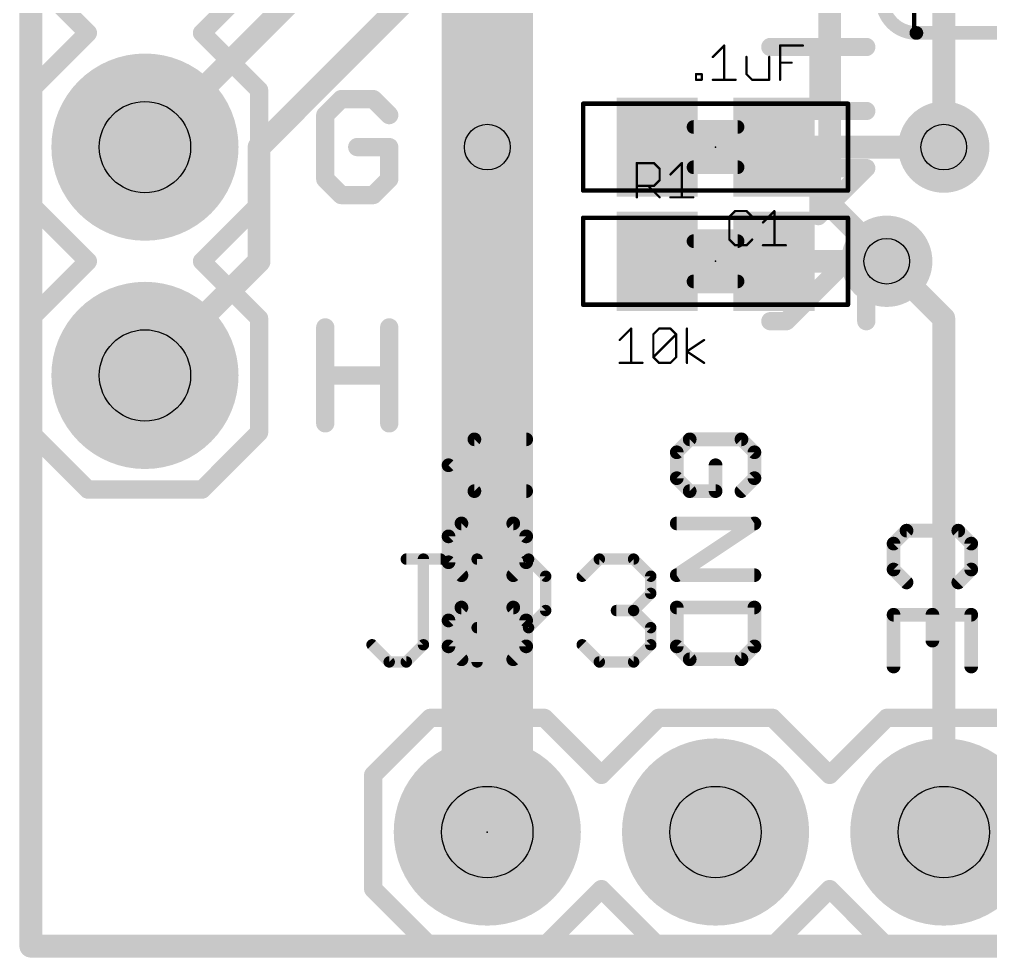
# Model space of a CAD drawing. Extents: x -32 to 75, y -18 to 32.
# Drawn here: x -0.13 to 10.68, y -0.13 to 10.31 of the extents above; entities that cross this region are included whole.
import ezdxf

# ---------------------------------------------------------------- set-up
doc = ezdxf.new("R2010")
doc.units = 0
for name, color, linetype in [('1', 12, 'CONTINUOUS'), ('16', 132, 'CONTINUOUS'), ('17', 110, 'CONTINUOUS'), ('18', 110, 'CONTINUOUS'), ('20', 53, 'CONTINUOUS'), ('21', 53, 'CONTINUOUS'), ('22', 53, 'CONTINUOUS'), ('23', 53, 'CONTINUOUS'), ('25', 253, 'CONTINUOUS'), ('27', 253, 'CONTINUOUS'), ('29', 253, 'CONTINUOUS'), ('30', 253, 'CONTINUOUS'), ('31', 253, 'CONTINUOUS'), ('35', 253, 'CONTINUOUS'), ('39', 12, 'CONTINUOUS'), ('44', 253, 'CONTINUOUS'), ('51', 53, 'CONTINUOUS')]:
    doc.layers.add(name, color=color, linetype=linetype)

# ---------------------------------------------------------------- blocks, each defined once
blk = doc.blocks.new('RECT')
blk.add_solid([(-0.5, -0.5), (0.5, -0.5), (-0.5, 0.5), (0.5, 0.5)])
blk = doc.blocks.new('ROUNDP')
at = {"const_width": 0.5}
blk.add_lwpolyline([(0, -0.25, 1), (0, 0.25, 1), (0, -0.25)], format="xyb", dxfattribs=at)
blk = doc.blocks.new('ROUNDV')
at = {"const_width": 0.5}
blk.add_lwpolyline([(0, -0.25, 1), (0, 0.25, 1), (0, -0.25)], format="xyb", dxfattribs=at)

msp = doc.modelspace()

# ---------------------------------------------------------------- linework, layer by layer
at = {"layer": '1'}
for points, const_width in [([(0, 0), (0, 30.48)], 0.254), ([(6.985, 14.605), (1.27, 8.89)], 0.254), ([(6.985, 13.335), (2.54, 8.89)], 0.254), ([(5.08, 1.27), (5.08, 8.89)], 1.016), ([(2.54, 8.89), (2.54, 7.62)], 0.254), ([(8.27, 8.89), (10.16, 8.89)], 0.254), ([(2.54, 7.62), (1.27, 6.35)], 0.254), ([(9.525, 7.62), (8.27, 7.62)], 0.254), ([(20.32, 0), (0, 0)], 0.254)]:
    msp.add_lwpolyline(points, dxfattribs=dict(at, const_width=const_width))
for points, const_width in [([(5.334, 8.89, 1), (4.826, 8.89)], 0.508), ([(1.2251, 8.9349, 1), (1.3149, 8.8451)], 0.127), ([(2.6035, 8.89, 1), (2.4765, 8.89)], 0.127), ([(2.4951, 8.9349, 1), (2.5849, 8.8451)], 0.127), ([(8.27, 8.9535, 1), (8.27, 8.8265)], 0.127), ([(10.16, 8.8265, 1), (10.16, 8.9535)], 0.127), ([(2.4765, 7.62, 1), (2.6035, 7.62)], 0.127), ([(2.5849, 7.5751, 1), (2.4951, 7.6649)], 0.127), ([(8.27, 7.6835, 1), (8.27, 7.5565)], 0.127), ([(9.525, 7.5565, 1), (9.525, 7.6835)], 0.127), ([(1.2251, 6.3949, 1), (1.3149, 6.3051)], 0.127), ([(4.826, 1.27, 1), (5.334, 1.27)], 0.508), ([(0, 0.0635, 1), (0, -0.0635)], 0.127), ([(-0.0635, 0, 1), (0.0635, 0)], 0.127)]:
    msp.add_lwpolyline(points, format="xyb", dxfattribs=dict(at, const_width=const_width))
at = {"layer": '16'}
for points, const_width in [([(0, 0), (0, 30.48)], 0.254), ([(5.08, 29.21), (5.08, 8.89)], 1.016), ([(8.89, 15.24), (8.89, 8.255)], 0.254), ([(10.16, 15.24), (10.16, 8.89)], 0.254), ([(8.89, 8.255), (9.525, 7.62)], 0.254), ([(10.16, 6.985), (9.525, 7.62)], 0.254), ([(10.16, 1.27), (10.16, 6.985)], 0.254), ([(20.32, 0), (0, 0)], 0.254)]:
    msp.add_lwpolyline(points, dxfattribs=dict(at, const_width=const_width))
for points, const_width in [([(4.826, 8.89, 1), (5.334, 8.89)], 0.508), ([(10.0965, 8.89, 1), (10.2235, 8.89)], 0.127), ([(8.9349, 8.2999, 1), (8.8451, 8.2101)], 0.127), ([(8.8265, 8.255, 1), (8.9535, 8.255)], 0.127), ([(9.5699, 7.6649, 1), (9.4801, 7.5751)], 0.127), ([(9.4801, 7.5751, 1), (9.5699, 7.6649)], 0.127), ([(10.2235, 6.985, 1), (10.0965, 6.985)], 0.127), ([(10.1151, 6.9401, 1), (10.2049, 7.0299)], 0.127), ([(10.0965, 1.27, 1), (10.2235, 1.27)], 0.127), ([(0, 0.0635, 1), (0, -0.0635)], 0.127), ([(-0.0635, 0, 1), (0.0635, 0)], 0.127)]:
    msp.add_lwpolyline(points, format="xyb", dxfattribs=dict(at, const_width=const_width))
at = {"layer": '20', "const_width": 0.254}
for points in [[(0, 30.48), (0, 0)], [(0, 0), (20.32, 0)]]:
    msp.add_lwpolyline(points, dxfattribs=at)
at = {"layer": '20', "const_width": 0.127}
for points in [[(0, 0.0635, 1), (0, -0.0635)], [(-0.0635, 0, 1), (0.0635, 0)]]:
    msp.add_lwpolyline(points, format="xyb", dxfattribs=at)
at = {"layer": '21'}
for points, const_width in [([(9.8298, 20.32), (9.8298, 10.16)], 0.0508), ([(0.635, 10.16), (0, 10.795)], 0.2032), ([(2.54, 10.795), (1.905, 10.16)], 0.2032), ([(0.635, 10.16), (0, 9.525)], 0.2032), ([(2.54, 9.525), (1.905, 10.16)], 0.2032), ([(9.8552, 10.16), (13.0048, 10.16)], 0.1524), ([(0, 8.255), (0, 9.525)], 0.2032), ([(2.54, 9.525), (2.54, 8.255)], 0.2032), ([(3.4546, 9.4243), (3.2766, 9.2464)], 0.2032), ([(3.8105, 9.4243), (3.4546, 9.4243)], 0.2032), ([(3.9884, 9.2464), (3.8105, 9.4243)], 0.2032), ([(3.2766, 9.2464), (3.2766, 8.5346)], 0.2032), ([(7.62, 8.8595), (7.62, 8.9205)], 0.4064), ([(3.9884, 8.8905), (3.6325, 8.8905)], 0.2032), ([(3.9884, 8.5346), (3.9884, 8.8905)], 0.2032), ([(3.2766, 8.5346), (3.4546, 8.3566)], 0.2032), ([(3.8105, 8.3566), (3.9884, 8.5346)], 0.2032), ([(3.4546, 8.3566), (3.8105, 8.3566)], 0.2032), ([(0.635, 7.62), (0, 8.255)], 0.2032), ([(2.54, 8.255), (1.905, 7.62)], 0.2032), ([(0.635, 7.62), (0, 6.985)], 0.2032), ([(2.54, 6.985), (1.905, 7.62)], 0.2032), ([(0, 5.715), (0, 6.985)], 0.2032), ([(2.54, 6.985), (2.54, 5.715)], 0.2032), ([(3.2766, 5.8166), (3.2766, 6.8843)], 0.2032), ([(3.9884, 6.8843), (3.9884, 5.8166)], 0.2032), ([(3.2766, 6.3505), (3.9884, 6.3505)], 0.2032), ([(0.635, 5.08), (0, 5.715)], 0.2032), ([(2.54, 5.715), (1.905, 5.08)], 0.2032), ([(4.9363, 5.6388), (4.6482, 5.3507)], 0.1524), ([(5.5125, 5.6388), (4.9363, 5.6388)], 0.1524), ([(7.3323, 5.6388), (7.1882, 5.4947)], 0.1524), ([(7.9085, 5.6388), (7.3323, 5.6388)], 0.1524), ([(8.0525, 5.4947), (7.9085, 5.6388)], 0.1524), ([(7.1882, 5.4947), (7.1882, 5.2066)], 0.1524), ([(8.0525, 5.2066), (8.0525, 5.4947)], 0.1524), ([(4.6482, 5.3507), (4.9363, 5.0626)], 0.1524), ([(7.6204, 5.0626), (7.6204, 5.3507)], 0.1524), ([(7.1882, 5.2066), (7.3323, 5.0626)], 0.1524), ([(7.9085, 5.0626), (8.0525, 5.2066)], 0.1524), ([(1.905, 5.08), (0.635, 5.08)], 0.2032), ([(4.9363, 5.0626), (5.5125, 5.0626)], 0.1524), ([(7.3323, 5.0626), (7.6204, 5.0626)], 0.1524), ([(4.7923, 4.7033), (4.6482, 4.5592)], 0.1524), ([(5.3685, 4.7033), (4.7923, 4.7033)], 0.1524), ([(5.5125, 4.5592), (5.3685, 4.7033)], 0.1524), ([(7.1882, 4.7033), (8.0525, 4.7033)], 0.1524), ([(8.0525, 4.7033), (7.1882, 4.1271)], 0.1524), ([(9.7453, 4.6228), (9.6012, 4.4787)], 0.1524), ([(10.3215, 4.6228), (9.7453, 4.6228)], 0.1524), ([(10.4655, 4.4787), (10.3215, 4.6228)], 0.1524), ([(4.6482, 4.5592), (4.6482, 4.2711)], 0.1524), ([(5.5125, 4.2711), (5.5125, 4.5592)], 0.1524), ([(9.6012, 4.4787), (9.6012, 4.1906)], 0.1524), ([(10.4655, 4.1906), (10.4655, 4.4787)], 0.1524), ([(4.6482, 4.2711), (4.7923, 4.1271)], 0.1524), ([(5.3685, 4.1271), (5.5125, 4.2711)], 0.1524), ([(9.6012, 4.1906), (9.7453, 4.0466)], 0.1524), ([(10.3215, 4.0466), (10.4655, 4.1906)], 0.1524), ([(7.1882, 4.1271), (8.0525, 4.1271)], 0.1524), ([(4.7923, 3.7678), (4.6482, 3.6237)], 0.1524), ([(5.3685, 3.7678), (4.7923, 3.7678)], 0.1524), ([(5.5125, 3.6237), (5.3685, 3.7678)], 0.1524), ([(8.0525, 3.7678), (7.1882, 3.7678)], 0.1524), ([(7.1882, 3.7678), (7.1882, 3.3356)], 0.1524), ([(8.0525, 3.3356), (8.0525, 3.7678)], 0.1524), ([(4.6482, 3.6237), (4.6482, 3.3356)], 0.1524), ([(5.5125, 3.3356), (5.5125, 3.6237)], 0.1524), ([(10.4655, 3.6873), (9.6012, 3.6873)], 0.1524), ([(9.6012, 3.6873), (9.6012, 3.1111)], 0.1524), ([(10.0334, 3.6873), (10.0334, 3.3992)], 0.1524), ([(10.4655, 3.1111), (10.4655, 3.6873)], 0.1524), ([(4.6482, 3.3356), (4.7923, 3.1915)], 0.1524), ([(5.3685, 3.1915), (5.5125, 3.3356)], 0.1524), ([(7.1882, 3.3356), (7.3323, 3.1915)], 0.1524), ([(7.9085, 3.1915), (8.0525, 3.3356)], 0.1524), ([(7.3323, 3.1915), (7.9085, 3.1915)], 0.1524), ([(4.445, 2.54), (3.81, 1.905)], 0.2032), ([(4.445, 2.54), (5.715, 2.54)], 0.2032), ([(5.715, 2.54), (6.35, 1.905)], 0.2032), ([(6.35, 1.905), (6.985, 2.54)], 0.2032), ([(6.985, 2.54), (8.255, 2.54)], 0.2032), ([(8.255, 2.54), (8.89, 1.905)], 0.2032), ([(8.89, 1.905), (9.525, 2.54)], 0.2032), ([(9.525, 2.54), (10.795, 2.54)], 0.2032), ([(3.81, 1.905), (3.81, 0.635)], 0.2032), ([(3.81, 0.635), (4.445, 0)], 0.2032), ([(6.35, 0.635), (5.715, 0)], 0.2032), ([(6.985, 0), (6.35, 0.635)], 0.2032), ([(8.89, 0.635), (8.255, 0)], 0.2032), ([(9.525, 0), (8.89, 0.635)], 0.2032), ([(5.715, 0), (4.445, 0)], 0.2032), ([(8.255, 0), (6.985, 0)], 0.2032), ([(10.795, 0), (9.525, 0)], 0.2032)]:
    msp.add_lwpolyline(points, dxfattribs=dict(at, const_width=const_width))
for points, const_width in [([(9.4742, 10.541, 0.4142), (9.8552, 10.16)], 0.1524), ([(0.6709, 10.1241, 1), (0.5991, 10.1959)], 0.1016), ([(0.5991, 10.1241, 1), (0.6709, 10.1959)], 0.1016), ([(1.9409, 10.1959, 1), (1.8691, 10.1241)], 0.1016), ([(1.8691, 10.1959, 1), (1.9409, 10.1241)], 0.1016), ([(9.8552, 10.1981, 1), (9.8552, 10.1219)], 0.0762), ([(9.8171, 10.16, 1), (9.8425, 10.16)], 0.0254), ([(9.8552, 10.1219, 1), (9.8552, 10.1981)], 0.0762), ([(0.0508, 9.525, 1), (-0.0508, 9.525)], 0.1016), ([(2.5908, 9.525, 1), (2.4892, 9.525)], 0.1016), ([(-0.0359, 9.5609, 1), (0.0359, 9.4891)], 0.1016), ([(2.5041, 9.4891, 1), (2.5759, 9.5609)], 0.1016), ([(3.4546, 9.4751, 1), (3.4546, 9.3735)], 0.1016), ([(3.4905, 9.3884, 1), (3.4186, 9.4602)], 0.1016), ([(3.8464, 9.4602, 1), (3.7745, 9.3884)], 0.1016), ([(3.8105, 9.3735, 1), (3.8105, 9.4751)], 0.1016), ([(3.3274, 9.2464, 1), (3.2258, 9.2464)], 0.1016), ([(3.2407, 9.2823, 1), (3.3125, 9.2104)], 0.1016), ([(3.9525, 9.2104, 1), (4.0243, 9.2823)], 0.1016), ([(7.7216, 8.9205, 1), (7.5184, 8.9205)], 0.2032), ([(3.6325, 8.9413, 1), (3.6325, 8.8397)], 0.1016), ([(4.0392, 8.8905, 1), (3.9376, 8.8905)], 0.1016), ([(3.9884, 8.8397, 1), (3.9884, 8.9413)], 0.1016), ([(7.5184, 8.8595, 1), (7.7216, 8.8595)], 0.2032), ([(3.3125, 8.5705, 1), (3.2407, 8.4986)], 0.1016), ([(3.2258, 8.5346, 1), (3.3274, 8.5346)], 0.1016), ([(3.9376, 8.5346, 1), (4.0392, 8.5346)], 0.1016), ([(4.0243, 8.4986, 1), (3.9525, 8.5705)], 0.1016), ([(3.4546, 8.4074, 1), (3.4546, 8.3058)], 0.1016), ([(3.4186, 8.3207, 1), (3.4905, 8.3925)], 0.1016), ([(3.7745, 8.3925, 1), (3.8464, 8.3207)], 0.1016), ([(3.8105, 8.3058, 1), (3.8105, 8.4074)], 0.1016), ([(0.0359, 8.2909, 1), (-0.0359, 8.2191)], 0.1016), ([(2.5759, 8.2191, 1), (2.5041, 8.2909)], 0.1016), ([(-0.0508, 8.255, 1), (0.0508, 8.255)], 0.1016), ([(2.4892, 8.255, 1), (2.5908, 8.255)], 0.1016), ([(0.6709, 7.5841, 1), (0.5991, 7.6559)], 0.1016), ([(0.5991, 7.5841, 1), (0.6709, 7.6559)], 0.1016), ([(1.9409, 7.6559, 1), (1.8691, 7.5841)], 0.1016), ([(1.8691, 7.6559, 1), (1.9409, 7.5841)], 0.1016), ([(0.0508, 6.985, 1), (-0.0508, 6.985)], 0.1016), ([(-0.0359, 7.0209, 1), (0.0359, 6.9491)], 0.1016), ([(2.5908, 6.985, 1), (2.4892, 6.985)], 0.1016), ([(2.5041, 6.9491, 1), (2.5759, 7.0209)], 0.1016), ([(3.3274, 6.8843, 1), (3.2258, 6.8843)], 0.1016), ([(4.0392, 6.8843, 1), (3.9376, 6.8843)], 0.1016), ([(3.2766, 6.4013, 1), (3.2766, 6.2997)], 0.1016), ([(3.9884, 6.2997, 1), (3.9884, 6.4013)], 0.1016), ([(3.2258, 5.8166, 1), (3.3274, 5.8166)], 0.1016), ([(3.9376, 5.8166, 1), (4.0392, 5.8166)], 0.1016), ([(0.0359, 5.7509, 1), (-0.0359, 5.6791)], 0.1016), ([(-0.0508, 5.715, 1), (0.0508, 5.715)], 0.1016), ([(2.4892, 5.715, 1), (2.5908, 5.715)], 0.1016), ([(2.5759, 5.6791, 1), (2.5041, 5.7509)], 0.1016), ([(4.9363, 5.6769, 1), (4.9363, 5.6007)], 0.0762), ([(4.9633, 5.6119, 1), (4.9094, 5.6657)], 0.0762), ([(5.5125, 5.6007, 1), (5.5125, 5.6769)], 0.0762), ([(7.3323, 5.6769, 1), (7.3323, 5.6007)], 0.0762), ([(7.3592, 5.6119, 1), (7.3053, 5.6657)], 0.0762), ([(7.9354, 5.6657, 1), (7.8815, 5.6119)], 0.0762), ([(7.9085, 5.6007, 1), (7.9085, 5.6769)], 0.0762), ([(7.2263, 5.4947, 1), (7.1501, 5.4947)], 0.0762), ([(7.1613, 5.5217, 1), (7.2151, 5.4678)], 0.0762), ([(8.0906, 5.4947, 1), (8.0144, 5.4947)], 0.0762), ([(8.0256, 5.4678, 1), (8.0795, 5.5217)], 0.0762), ([(4.6751, 5.3776, 1), (4.6213, 5.3237)], 0.0762), ([(4.6213, 5.3776, 1), (4.6751, 5.3237)], 0.0762), ([(7.6585, 5.3507, 1), (7.5823, 5.3507)], 0.0762), ([(7.2151, 5.2336, 1), (7.1613, 5.1797)], 0.0762), ([(7.1501, 5.2066, 1), (7.2263, 5.2066)], 0.0762), ([(8.0144, 5.2066, 1), (8.0906, 5.2066)], 0.0762), ([(8.0795, 5.1797, 1), (8.0256, 5.2336)], 0.0762), ([(0.635, 5.1308, 1), (0.635, 5.0292)], 0.1016), ([(0.5991, 5.0441, 1), (0.6709, 5.1159)], 0.1016), ([(1.8691, 5.1159, 1), (1.9409, 5.0441)], 0.1016), ([(1.905, 5.0292, 1), (1.905, 5.1308)], 0.1016), ([(4.9363, 5.1007, 1), (4.9363, 5.0245)], 0.0762), ([(4.9094, 5.0356, 1), (4.9633, 5.0895)], 0.0762), ([(5.5125, 5.0245, 1), (5.5125, 5.1007)], 0.0762), ([(7.3323, 5.1007, 1), (7.3323, 5.0245)], 0.0762), ([(7.3053, 5.0356, 1), (7.3592, 5.0895)], 0.0762), ([(7.5823, 5.0626, 1), (7.6585, 5.0626)], 0.0762), ([(7.6204, 5.0245, 1), (7.6204, 5.1007)], 0.0762), ([(7.8815, 5.0895, 1), (7.9354, 5.0356)], 0.0762), ([(4.7923, 4.7414, 1), (4.7923, 4.6652)], 0.0762), ([(4.8192, 4.6763, 1), (4.7653, 4.7302)], 0.0762), ([(5.3954, 4.7302, 1), (5.3415, 4.6763)], 0.0762), ([(5.3685, 4.6652, 1), (5.3685, 4.7414)], 0.0762), ([(7.1882, 4.7414, 1), (7.1882, 4.6652)], 0.0762), ([(8.0737, 4.6716, 1), (8.0314, 4.735)], 0.0762), ([(8.0525, 4.6652, 1), (8.0525, 4.7414)], 0.0762), ([(9.7453, 4.6609, 1), (9.7453, 4.5847)], 0.0762), ([(9.7722, 4.5959, 1), (9.7183, 4.6497)], 0.0762), ([(10.3484, 4.6497, 1), (10.2945, 4.5959)], 0.0762), ([(10.3215, 4.5847, 1), (10.3215, 4.6609)], 0.0762), ([(4.6863, 4.5592, 1), (4.6101, 4.5592)], 0.0762), ([(4.6213, 4.5862, 1), (4.6751, 4.5323)], 0.0762), ([(5.5506, 4.5592, 1), (5.4744, 4.5592)], 0.0762), ([(5.4856, 4.5323, 1), (5.5395, 4.5862)], 0.0762), ([(9.6393, 4.4787, 1), (9.5631, 4.4787)], 0.0762), ([(9.5743, 4.5057, 1), (9.6281, 4.4518)], 0.0762), ([(10.5036, 4.4787, 1), (10.4274, 4.4787)], 0.0762), ([(10.4386, 4.4518, 1), (10.4925, 4.5057)], 0.0762), ([(4.6751, 4.2981, 1), (4.6213, 4.2442)], 0.0762), ([(5.5395, 4.2442, 1), (5.4856, 4.2981)], 0.0762), ([(4.6101, 4.2711, 1), (4.6863, 4.2711)], 0.0762), ([(5.4744, 4.2711, 1), (5.5506, 4.2711)], 0.0762), ([(9.6281, 4.2176, 1), (9.5743, 4.1637)], 0.0762), ([(9.5631, 4.1906, 1), (9.6393, 4.1906)], 0.0762), ([(10.4274, 4.1906, 1), (10.5036, 4.1906)], 0.0762), ([(10.4925, 4.1637, 1), (10.4386, 4.2176)], 0.0762), ([(4.7653, 4.1001, 1), (4.8192, 4.154)], 0.0762), ([(5.3415, 4.154, 1), (5.3954, 4.1001)], 0.0762), ([(7.1882, 4.1652, 1), (7.1882, 4.089)], 0.0762), ([(7.1671, 4.1588, 1), (7.2093, 4.0954)], 0.0762), ([(8.0525, 4.089, 1), (8.0525, 4.1652)], 0.0762), ([(9.7183, 4.0196, 1), (9.7722, 4.0735)], 0.0762), ([(10.2945, 4.0735, 1), (10.3484, 4.0196)], 0.0762), ([(4.7923, 3.8059, 1), (4.7923, 3.7297)], 0.0762), ([(4.8192, 3.7408, 1), (4.7653, 3.7947)], 0.0762), ([(5.3954, 3.7947, 1), (5.3415, 3.7408)], 0.0762), ([(5.3685, 3.7297, 1), (5.3685, 3.8059)], 0.0762), ([(7.1882, 3.8059, 1), (7.1882, 3.7297)], 0.0762), ([(7.2263, 3.7678, 1), (7.1501, 3.7678)], 0.0762), ([(8.0906, 3.7678, 1), (8.0144, 3.7678)], 0.0762), ([(8.0525, 3.7297, 1), (8.0525, 3.8059)], 0.0762), ([(4.6863, 3.6237, 1), (4.6101, 3.6237)], 0.0762), ([(4.6213, 3.6506, 1), (4.6751, 3.5968)], 0.0762), ([(5.5506, 3.6237, 1), (5.4744, 3.6237)], 0.0762), ([(5.4856, 3.5968, 1), (5.5395, 3.6506)], 0.0762), ([(9.6012, 3.7254, 1), (9.6012, 3.6492)], 0.0762), ([(9.6393, 3.6873, 1), (9.5631, 3.6873)], 0.0762), ([(10.0715, 3.6873, 1), (9.9953, 3.6873)], 0.0762), ([(10.5036, 3.6873, 1), (10.4274, 3.6873)], 0.0762), ([(10.4655, 3.6492, 1), (10.4655, 3.7254)], 0.0762), ([(4.6101, 3.3356, 1), (4.6863, 3.3356)], 0.0762), ([(4.6751, 3.3625, 1), (4.6213, 3.3087)], 0.0762), ([(5.4744, 3.3356, 1), (5.5506, 3.3356)], 0.0762), ([(5.5395, 3.3087, 1), (5.4856, 3.3625)], 0.0762), ([(7.1501, 3.3356, 1), (7.2263, 3.3356)], 0.0762), ([(7.2151, 3.3625, 1), (7.1613, 3.3087)], 0.0762), ([(8.0144, 3.3356, 1), (8.0906, 3.3356)], 0.0762), ([(8.0795, 3.3087, 1), (8.0256, 3.3625)], 0.0762), ([(9.9953, 3.3992, 1), (10.0715, 3.3992)], 0.0762), ([(4.7653, 3.1646, 1), (4.8192, 3.2185)], 0.0762), ([(5.3415, 3.2185, 1), (5.3954, 3.1646)], 0.0762), ([(7.3323, 3.2296, 1), (7.3323, 3.1534)], 0.0762), ([(7.3053, 3.1646, 1), (7.3592, 3.2185)], 0.0762), ([(7.8815, 3.2185, 1), (7.9354, 3.1646)], 0.0762), ([(7.9085, 3.1534, 1), (7.9085, 3.2296)], 0.0762), ([(9.5631, 3.1111, 1), (9.6393, 3.1111)], 0.0762), ([(10.4274, 3.1111, 1), (10.5036, 3.1111)], 0.0762), ([(4.445, 2.5908, 1), (4.445, 2.4892)], 0.1016), ([(4.4809, 2.5041, 1), (4.4091, 2.5759)], 0.1016), ([(5.7509, 2.5759, 1), (5.6791, 2.5041)], 0.1016), ([(5.715, 2.4892, 1), (5.715, 2.5908)], 0.1016), ([(6.985, 2.5908, 1), (6.985, 2.4892)], 0.1016), ([(7.0209, 2.5041, 1), (6.9491, 2.5759)], 0.1016), ([(8.2909, 2.5759, 1), (8.2191, 2.5041)], 0.1016), ([(8.255, 2.4892, 1), (8.255, 2.5908)], 0.1016), ([(9.525, 2.5908, 1), (9.525, 2.4892)], 0.1016), ([(9.5609, 2.5041, 1), (9.4891, 2.5759)], 0.1016), ([(3.8608, 1.905, 1), (3.7592, 1.905)], 0.1016), ([(3.7741, 1.9409, 1), (3.8459, 1.8691)], 0.1016), ([(6.3141, 1.9409, 1), (6.3859, 1.8691)], 0.1016), ([(6.3141, 1.8691, 1), (6.3859, 1.9409)], 0.1016), ([(8.8541, 1.9409, 1), (8.9259, 1.8691)], 0.1016), ([(8.8541, 1.8691, 1), (8.9259, 1.9409)], 0.1016), ([(3.8459, 0.6709, 1), (3.7741, 0.5991)], 0.1016), ([(3.7592, 0.635, 1), (3.8608, 0.635)], 0.1016), ([(6.3859, 0.6709, 1), (6.3141, 0.5991)], 0.1016), ([(6.3859, 0.5991, 1), (6.3141, 0.6709)], 0.1016), ([(8.9259, 0.6709, 1), (8.8541, 0.5991)], 0.1016), ([(8.9259, 0.5991, 1), (8.8541, 0.6709)], 0.1016), ([(4.445, 0.0508, 1), (4.445, -0.0508)], 0.1016), ([(4.4091, -0.0359, 1), (4.4809, 0.0359)], 0.1016), ([(5.6791, 0.0359, 1), (5.7509, -0.0359)], 0.1016), ([(5.715, -0.0508, 1), (5.715, 0.0508)], 0.1016), ([(6.985, 0.0508, 1), (6.985, -0.0508)], 0.1016), ([(6.9491, -0.0359, 1), (7.0209, 0.0359)], 0.1016), ([(8.2191, 0.0359, 1), (8.2909, -0.0359)], 0.1016), ([(8.255, -0.0508, 1), (8.255, 0.0508)], 0.1016), ([(9.525, 0.0508, 1), (9.525, -0.0508)], 0.1016), ([(9.4891, -0.0359, 1), (9.5609, 0.0359)], 0.1016)]:
    msp.add_lwpolyline(points, format="xyb", dxfattribs=dict(at, const_width=const_width))
at = {"layer": '22', "const_width": 0.2032}
for points in [[(9.2973, 10.004), (8.2296, 10.004)], [(8.7635, 9.2922), (8.7635, 10.004)], [(8.2296, 9.2922), (9.2973, 9.2922)], [(8.7635, 8.1228), (8.7635, 8.8346)], [(8.2296, 8.6567), (9.2973, 8.6567)], [(9.2973, 8.6567), (8.7635, 8.1228)], [(9.1194, 7.6652), (8.4076, 6.9534)], [(9.2973, 7.6652), (9.1194, 7.6652)], [(9.2973, 6.9534), (9.2973, 7.6652)], [(8.4076, 6.9534), (8.2296, 6.9534)]]:
    msp.add_lwpolyline(points, dxfattribs=at)
at = {"layer": '22', "const_width": 0.1016}
for points in [[(8.2296, 10.0548, 1), (8.2296, 9.9532)], [(8.8143, 10.004, 1), (8.7127, 10.004)], [(9.2973, 9.9532, 1), (9.2973, 10.0548)], [(8.2296, 9.343, 1), (8.2296, 9.2414)], [(8.7127, 9.2922, 1), (8.8143, 9.2922)], [(9.2973, 9.2414, 1), (9.2973, 9.343)], [(8.8143, 8.8346, 1), (8.7127, 8.8346)], [(8.2296, 8.7075, 1), (8.2296, 8.6059)], [(9.3332, 8.6207, 1), (9.2614, 8.6926)], [(9.2973, 8.6059, 1), (9.2973, 8.7075)], [(8.7275, 8.1587, 1), (8.7994, 8.0869)], [(8.7127, 8.1228, 1), (8.8143, 8.1228)], [(9.1194, 7.716, 1), (9.1194, 7.6144)], [(9.1553, 7.6293, 1), (9.0834, 7.7011)], [(9.3481, 7.6652, 1), (9.2465, 7.6652)], [(9.2973, 7.6144, 1), (9.2973, 7.716)], [(8.2296, 7.0042, 1), (8.2296, 6.9026)], [(8.3716, 6.9893, 1), (8.4435, 6.9175)], [(8.4076, 6.9026, 1), (8.4076, 7.0042)], [(9.2465, 6.9534, 1), (9.3481, 6.9534)]]:
    msp.add_lwpolyline(points, format="xyb", dxfattribs=at)
at = {"layer": '23'}
for p in [(7.62, 8.89), (7.62, 7.62), (5.08, 1.27)]:
    msp.add_point(p, dxfattribs=at)
at = {"layer": '25'}
for points, const_width in [([(6.7437, 8.3312), (6.7437, 8.7125)], 0.0254), ([(6.7437, 8.7125), (6.9344, 8.7125)], 0.0254), ([(6.9344, 8.7125), (6.9979, 8.649)], 0.0254), ([(6.9979, 8.649), (6.9979, 8.5219)], 0.0254), ([(7.1179, 8.5854), (7.245, 8.7125)], 0.0254), ([(7.245, 8.7125), (7.245, 8.3312)], 0.0254), ([(6.9344, 8.4583), (6.7437, 8.4583)], 0.0254), ([(6.8708, 8.4583), (6.9979, 8.3312)], 0.0254), ([(6.9979, 8.5219), (6.9344, 8.4583)], 0.0254), ([(7.1179, 8.3312), (7.3721, 8.3312)], 0.0254), ([(7.8368, 8.1791), (7.7733, 8.1156)], 0.0254), ([(7.7733, 8.1156), (7.7733, 7.8614)], 0.0254), ([(7.9639, 8.1791), (7.8368, 8.1791)], 0.0254), ([(8.0275, 8.1156), (7.9639, 8.1791)], 0.0254), ([(8.1475, 8.052), (8.2746, 8.1791)], 0.0254), ([(8.2746, 8.1791), (8.2746, 7.7978)], 0.0254), ([(7.7733, 7.8614), (7.8368, 7.7978)], 0.0254), ([(7.8368, 7.7978), (7.9639, 7.7978)], 0.0254), ([(7.9639, 7.7978), (8.0275, 7.8614)], 0.0254), ([(8.1475, 7.7978), (8.4017, 7.7978)], 0.0254), ([(4.1786, 4.3063), (4.56, 4.3063)], 0.127), ([(4.3693, 3.353), (4.3693, 4.3063)], 0.127), ([(4.9667, 3.1623), (4.9667, 4.3063)], 0.127), ([(4.9667, 4.3063), (5.5387, 4.3063)], 0.127), ([(5.5387, 4.3063), (5.7293, 4.1156)], 0.127), ([(6.1361, 4.1156), (6.3268, 4.3063)], 0.127), ([(6.3268, 4.3063), (6.7081, 4.3063)], 0.127), ([(6.7081, 4.3063), (6.8987, 4.1156)], 0.127), ([(5.7293, 4.1156), (5.7293, 3.7343)], 0.127), ([(6.8987, 4.1156), (6.8987, 3.925)], 0.127), ([(6.8987, 3.925), (6.7081, 3.7343)], 0.127), ([(5.7293, 3.7343), (5.5387, 3.5436)], 0.127), ([(6.7081, 3.7343), (6.5174, 3.7343)], 0.127), ([(6.7081, 3.7343), (6.8987, 3.5436)], 0.127), ([(5.5387, 3.5436), (4.9667, 3.5436)], 0.127), ([(6.8987, 3.5436), (6.8987, 3.353)], 0.127), ([(3.7973, 3.353), (3.988, 3.1623)], 0.127), ([(4.1786, 3.1623), (4.3693, 3.353)], 0.127), ([(6.3268, 3.1623), (6.1361, 3.353)], 0.127), ([(6.8987, 3.353), (6.7081, 3.1623)], 0.127), ([(3.988, 3.1623), (4.1786, 3.1623)], 0.127), ([(6.7081, 3.1623), (6.3268, 3.1623)], 0.127)]:
    msp.add_lwpolyline(points, dxfattribs=dict(at, const_width=const_width))
for points, const_width in [([(6.7437, 8.7189, 1), (6.7437, 8.7062)], 0.0127), ([(6.7501, 8.7125, 1), (6.7374, 8.7125)], 0.0127), ([(6.9389, 8.717, 1), (6.9299, 8.708)], 0.0127), ([(6.9344, 8.7062, 1), (6.9344, 8.7189)], 0.0127), ([(7.0043, 8.649, 1), (6.9916, 8.649)], 0.0127), ([(6.9934, 8.6445, 1), (7.0024, 8.6535)], 0.0127), ([(7.2514, 8.7125, 1), (7.2387, 8.7125)], 0.0127), ([(7.2495, 8.708, 1), (7.2405, 8.717)], 0.0127), ([(7.1134, 8.5899, 1), (7.1224, 8.5809)], 0.0127), ([(6.7437, 8.4647, 1), (6.7437, 8.452)], 0.0127), ([(6.8753, 8.4628, 1), (6.8663, 8.4538)], 0.0127), ([(6.9299, 8.4628, 1), (6.9389, 8.4538)], 0.0127), ([(6.9344, 8.452, 1), (6.9344, 8.4647)], 0.0127), ([(6.9916, 8.5219, 1), (7.0043, 8.5219)], 0.0127), ([(7.0024, 8.5174, 1), (6.9934, 8.5264)], 0.0127), ([(6.7374, 8.3312, 1), (6.7501, 8.3312)], 0.0127), ([(6.9934, 8.3267, 1), (7.0024, 8.3357)], 0.0127), ([(7.1179, 8.3376, 1), (7.1179, 8.3249)], 0.0127), ([(7.2387, 8.3312, 1), (7.2514, 8.3312)], 0.0127), ([(7.3721, 8.3249, 1), (7.3721, 8.3376)], 0.0127), ([(7.7796, 8.1156, 1), (7.7669, 8.1156)], 0.0127), ([(7.7688, 8.1201, 1), (7.7778, 8.1111)], 0.0127), ([(7.8368, 8.1855, 1), (7.8368, 8.1728)], 0.0127), ([(7.8413, 8.1746, 1), (7.8323, 8.1836)], 0.0127), ([(7.9684, 8.1836, 1), (7.9595, 8.1746)], 0.0127), ([(7.9639, 8.1728, 1), (7.9639, 8.1855)], 0.0127), ([(8.023, 8.1111, 1), (8.032, 8.1201)], 0.0127), ([(8.2809, 8.1791, 1), (8.2682, 8.1791)], 0.0127), ([(8.2791, 8.1746, 1), (8.2701, 8.1836)], 0.0127), ([(8.143, 8.0565, 1), (8.152, 8.0475)], 0.0127), ([(7.7669, 7.8614, 1), (7.7796, 7.8614)], 0.0127), ([(7.7778, 7.8658, 1), (7.7688, 7.8569)], 0.0127), ([(7.8368, 7.8042, 1), (7.8368, 7.7915)], 0.0127), ([(7.8323, 7.7933, 1), (7.8413, 7.8023)], 0.0127), ([(7.9595, 7.8023, 1), (7.9684, 7.7933)], 0.0127), ([(7.9639, 7.7915, 1), (7.9639, 7.8042)], 0.0127), ([(8.032, 7.8569, 1), (8.023, 7.8658)], 0.0127), ([(8.1475, 7.8042, 1), (8.1475, 7.7915)], 0.0127), ([(8.2682, 7.7978, 1), (8.2809, 7.7978)], 0.0127), ([(8.4017, 7.7915, 1), (8.4017, 7.8042)], 0.0127), ([(4.1786, 4.338, 1), (4.1786, 4.2745)], 0.0635), ([(4.401, 4.3063, 1), (4.3375, 4.3063)], 0.0635), ([(4.56, 4.2745, 1), (4.56, 4.338)], 0.0635), ([(4.9984, 4.3063, 1), (4.9349, 4.3063)], 0.0635), ([(4.9667, 4.338, 1), (4.9667, 4.2745)], 0.0635), ([(5.5611, 4.3287, 1), (5.5162, 4.2838)], 0.0635), ([(5.5387, 4.2745, 1), (5.5387, 4.338)], 0.0635), ([(6.3268, 4.338, 1), (6.3268, 4.2745)], 0.0635), ([(6.3492, 4.2838, 1), (6.3043, 4.3287)], 0.0635), ([(6.7305, 4.3287, 1), (6.6856, 4.2838)], 0.0635), ([(6.7081, 4.2745, 1), (6.7081, 4.338)], 0.0635), ([(5.7611, 4.1156, 1), (5.6976, 4.1156)], 0.0635), ([(5.7069, 4.0932, 1), (5.7518, 4.1381)], 0.0635), ([(6.1136, 4.1381, 1), (6.1585, 4.0932)], 0.0635), ([(6.9305, 4.1156, 1), (6.867, 4.1156)], 0.0635), ([(6.8763, 4.0932, 1), (6.9212, 4.1381)], 0.0635), ([(6.867, 3.925, 1), (6.9305, 3.925)], 0.0635), ([(6.9212, 3.9025, 1), (6.8763, 3.9474)], 0.0635), ([(5.7518, 3.7118, 1), (5.7069, 3.7567)], 0.0635), ([(6.5174, 3.766, 1), (6.5174, 3.7025)], 0.0635), ([(6.7305, 3.7567, 1), (6.6856, 3.7118)], 0.0635), ([(6.6856, 3.7567, 1), (6.7305, 3.7118)], 0.0635), ([(6.7081, 3.7025, 1), (6.7081, 3.766)], 0.0635), ([(5.6976, 3.7343, 1), (5.7611, 3.7343)], 0.0635), ([(4.9667, 3.5754, 1), (4.9667, 3.5119)], 0.0635), ([(5.5162, 3.5661, 1), (5.5611, 3.5212)], 0.0635), ([(5.5387, 3.5119, 1), (5.5387, 3.5754)], 0.0635), ([(6.9305, 3.5436, 1), (6.867, 3.5436)], 0.0635), ([(6.8763, 3.5212, 1), (6.9212, 3.5661)], 0.0635), ([(3.8198, 3.3754, 1), (3.7748, 3.3305)], 0.0635), ([(4.3375, 3.353, 1), (4.401, 3.353)], 0.0635), ([(4.3917, 3.3305, 1), (4.3468, 3.3754)], 0.0635), ([(6.1585, 3.3754, 1), (6.1136, 3.3305)], 0.0635), ([(6.867, 3.353, 1), (6.9305, 3.353)], 0.0635), ([(6.9212, 3.3305, 1), (6.8763, 3.3754)], 0.0635), ([(3.988, 3.1941, 1), (3.988, 3.1305)], 0.0635), ([(3.9655, 3.1398, 1), (4.0104, 3.1848)], 0.0635), ([(4.1562, 3.1848, 1), (4.2011, 3.1398)], 0.0635), ([(4.1786, 3.1305, 1), (4.1786, 3.1941)], 0.0635), ([(4.9349, 3.1623, 1), (4.9984, 3.1623)], 0.0635), ([(6.3268, 3.1941, 1), (6.3268, 3.1305)], 0.0635), ([(6.3043, 3.1398, 1), (6.3492, 3.1848)], 0.0635), ([(6.6856, 3.1848, 1), (6.7305, 3.1398)], 0.0635), ([(6.7081, 3.1305, 1), (6.7081, 3.1941)], 0.0635)]:
    msp.add_lwpolyline(points, format="xyb", dxfattribs=dict(at, const_width=const_width))
at = {"layer": '27', "const_width": 0.0254}
for points in [[(7.5896, 9.8935), (7.7167, 10.0206)], [(7.7167, 10.0206), (7.7167, 9.6393)], [(8.338, 9.6393), (8.338, 10.0206)], [(8.338, 10.0206), (8.5922, 10.0206)], [(7.9638, 9.8935), (7.9638, 9.7029)], [(8.218, 9.6393), (8.218, 9.8935)], [(8.338, 9.83), (8.4651, 9.83)], [(7.4025, 9.6393), (7.4025, 9.7029)], [(7.4025, 9.7029), (7.466, 9.7029)], [(7.466, 9.6393), (7.4025, 9.6393)], [(7.466, 9.7029), (7.466, 9.6393)], [(7.5896, 9.6393), (7.8438, 9.6393)], [(7.9638, 9.7029), (8.0273, 9.6393)], [(8.0273, 9.6393), (8.218, 9.6393)], [(6.5532, 6.7439), (6.6803, 6.871)], [(6.6803, 6.871), (6.6803, 6.4897)], [(6.9274, 6.8075), (6.991, 6.871)], [(6.9274, 6.5533), (6.9274, 6.8075)], [(6.9274, 6.5533), (7.1816, 6.8075)], [(6.991, 6.871), (7.1181, 6.871)], [(7.1181, 6.871), (7.1816, 6.8075)], [(7.1816, 6.8075), (7.1816, 6.5533)], [(7.3016, 6.4897), (7.3016, 6.871)], [(7.3016, 6.6168), (7.4923, 6.7439)], [(7.4923, 6.4897), (7.3016, 6.6168)], [(6.5532, 6.4897), (6.8074, 6.4897)], [(6.991, 6.4897), (6.9274, 6.5533)], [(7.1181, 6.4897), (6.991, 6.4897)], [(7.1816, 6.5533), (7.1181, 6.4897)]]:
    msp.add_lwpolyline(points, dxfattribs=at)
at = {"layer": '27', "const_width": 0.0127}
for points in [[(7.723, 10.0206, 1), (7.7103, 10.0206)], [(7.7212, 10.0161, 1), (7.7122, 10.0251)], [(8.3443, 10.0206, 1), (8.3316, 10.0206)], [(8.338, 10.027, 1), (8.338, 10.0143)], [(8.5922, 10.0143, 1), (8.5922, 10.027)], [(7.5851, 9.898, 1), (7.5941, 9.889)], [(7.9701, 9.8935, 1), (7.9574, 9.8935)], [(8.2243, 9.8935, 1), (8.2117, 9.8935)], [(8.338, 9.8363, 1), (8.338, 9.8236)], [(8.4651, 9.8236, 1), (8.4651, 9.8363)], [(7.4088, 9.7029, 1), (7.3961, 9.7029)], [(7.3961, 9.6393, 1), (7.4088, 9.6393)], [(7.4025, 9.7092, 1), (7.4025, 9.6965)], [(7.4025, 9.6456, 1), (7.4025, 9.633)], [(7.4724, 9.7029, 1), (7.4597, 9.7029)], [(7.4597, 9.6393, 1), (7.4724, 9.6393)], [(7.466, 9.6965, 1), (7.466, 9.7092)], [(7.466, 9.633, 1), (7.466, 9.6456)], [(7.5896, 9.6456, 1), (7.5896, 9.633)], [(7.7103, 9.6393, 1), (7.723, 9.6393)], [(7.8438, 9.633, 1), (7.8438, 9.6456)], [(7.9574, 9.7029, 1), (7.9701, 9.7029)], [(7.9683, 9.7073, 1), (7.9593, 9.6984)], [(8.0273, 9.6456, 1), (8.0273, 9.633)], [(8.0228, 9.6348, 1), (8.0318, 9.6438)], [(8.2117, 9.6393, 1), (8.2243, 9.6393)], [(8.218, 9.633, 1), (8.218, 9.6456)], [(8.3316, 9.6393, 1), (8.3443, 9.6393)], [(6.6867, 6.871, 1), (6.674, 6.871)], [(6.6848, 6.8665, 1), (6.6758, 6.8755)], [(6.9229, 6.812, 1), (6.9319, 6.803)], [(6.9338, 6.8075, 1), (6.9211, 6.8075)], [(6.991, 6.8774, 1), (6.991, 6.8647)], [(6.9954, 6.8665, 1), (6.9865, 6.8755)], [(7.1226, 6.8755, 1), (7.1136, 6.8665)], [(7.1181, 6.8647, 1), (7.1181, 6.8774)], [(7.188, 6.8075, 1), (7.1753, 6.8075)], [(7.1861, 6.803, 1), (7.1771, 6.812)], [(7.1771, 6.803, 1), (7.1861, 6.812)], [(7.308, 6.871, 1), (7.2953, 6.871)], [(6.5487, 6.7484, 1), (6.5577, 6.7394)], [(7.4958, 6.7386, 1), (7.4888, 6.7492)], [(7.3051, 6.6221, 1), (7.2981, 6.6115)], [(7.2981, 6.6221, 1), (7.3051, 6.6115)], [(6.5532, 6.4961, 1), (6.5532, 6.4833)], [(6.674, 6.4897, 1), (6.6867, 6.4897)], [(6.8074, 6.4833, 1), (6.8074, 6.4961)], [(6.9319, 6.5577, 1), (6.9229, 6.5488)], [(6.9229, 6.5577, 1), (6.9319, 6.5488)], [(6.9211, 6.5533, 1), (6.9338, 6.5533)], [(6.991, 6.4961, 1), (6.991, 6.4833)], [(6.9865, 6.4852, 1), (6.9954, 6.4942)], [(7.1136, 6.4942, 1), (7.1226, 6.4852)], [(7.1181, 6.4833, 1), (7.1181, 6.4961)], [(7.1753, 6.5533, 1), (7.188, 6.5533)], [(7.1861, 6.5488, 1), (7.1771, 6.5577)], [(7.2953, 6.4897, 1), (7.308, 6.4897)], [(7.4888, 6.4844, 1), (7.4958, 6.495)]]:
    msp.add_lwpolyline(points, format="xyb", dxfattribs=at)
at = {"layer": '39', "const_width": 0.0508}
for points in [[(6.147, 8.407), (6.147, 9.373)], [(6.147, 9.373), (9.093, 9.373)], [(9.093, 9.373), (9.093, 8.407)], [(9.093, 8.407), (6.147, 8.407)], [(6.147, 8.103), (9.093, 8.103)], [(6.147, 7.137), (6.147, 8.103)], [(9.093, 8.103), (9.093, 7.137)], [(9.093, 7.137), (6.147, 7.137)]]:
    msp.add_lwpolyline(points, dxfattribs=at)
at = {"layer": '39', "const_width": 0.0254}
for points in [[(6.1597, 9.373, 1), (6.1343, 9.373)], [(6.147, 9.3857, 1), (6.147, 9.3603)], [(9.1057, 9.373, 1), (9.0803, 9.373)], [(9.093, 9.3603, 1), (9.093, 9.3857)], [(6.147, 8.4197, 1), (6.147, 8.3943)], [(9.093, 8.3943, 1), (9.093, 8.4197)], [(6.1343, 8.407, 1), (6.1597, 8.407)], [(9.0803, 8.407, 1), (9.1057, 8.407)], [(6.147, 8.1157, 1), (6.147, 8.0903)], [(6.1597, 8.103, 1), (6.1343, 8.103)], [(9.1057, 8.103, 1), (9.0803, 8.103)], [(9.093, 8.0903, 1), (9.093, 8.1157)], [(6.147, 7.1497, 1), (6.147, 7.1243)], [(6.1343, 7.137, 1), (6.1597, 7.137)], [(9.0803, 7.137, 1), (9.1057, 7.137)], [(9.093, 7.1243, 1), (9.093, 7.1497)]]:
    msp.add_lwpolyline(points, format="xyb", dxfattribs=at)
at = {"layer": '44'}
for centre, radius in [((1.27, 8.89), 0.508), ((5.08, 8.89), 0.254), ((10.16, 8.89), 0.254), ((9.525, 7.62), 0.254), ((1.27, 6.35), 0.508), ((5.08, 1.27), 0.508), ((7.62, 1.27), 0.508), ((10.16, 1.27), 0.508)]:
    msp.add_circle(centre, radius, dxfattribs=at)
at = {"layer": '51', "const_width": 0.1524}
for points in [[(7.375, 9.114), (7.865, 9.114)], [(7.865, 8.666), (7.375, 8.666)], [(7.375, 7.844), (7.865, 7.844)], [(7.865, 7.396), (7.375, 7.396)]]:
    msp.add_lwpolyline(points, dxfattribs=at)
at = {"layer": '51', "const_width": 0.0762}
for points in [[(7.375, 9.1521, 1), (7.375, 9.0759)], [(7.865, 9.0759, 1), (7.865, 9.1521)], [(7.375, 8.7041, 1), (7.375, 8.6279)], [(7.865, 8.6279, 1), (7.865, 8.7041)], [(7.375, 7.8821, 1), (7.375, 7.8059)], [(7.865, 7.8059, 1), (7.865, 7.8821)], [(7.375, 7.4341, 1), (7.375, 7.3579)], [(7.865, 7.3579, 1), (7.865, 7.4341)]]:
    msp.add_lwpolyline(points, format="xyb", dxfattribs=at)

# ---------------------------------------------------------------- block references
at = {"layer": '1', "xscale": 0.7, "yscale": 0.9, "rotation": 180}
for p in [(6.97, 8.89), (8.27, 8.89)]:
    msp.add_blockref('RECT', p, dxfattribs=at)
at = {"layer": '1', "xscale": 0.7, "yscale": 0.9}
for p in [(6.97, 7.62), (8.27, 7.62)]:
    msp.add_blockref('RECT', p, dxfattribs=at)
at = {"layer": '17', "xscale": 1.8796, "yscale": 1.8796}
for p in [(1.27, 8.89), (1.27, 8.89), (1.27, 6.35), (1.27, 6.35)]:
    msp.add_blockref('ROUNDP', p, dxfattribs=at)
at = {"layer": '17', "xscale": 1.8796, "yscale": 1.8796, "rotation": 90}
for p in [(5.08, 1.27), (5.08, 1.27), (7.62, 1.27), (7.62, 1.27), (10.16, 1.27), (10.16, 1.27)]:
    msp.add_blockref('ROUNDP', p, dxfattribs=at)
at = {"layer": '18', "xscale": 1.016, "yscale": 1.016}
for p in [(5.08, 8.89), (5.08, 8.89), (10.16, 8.89), (10.16, 8.89), (9.525, 7.62), (9.525, 7.62)]:
    msp.add_blockref('ROUNDV', p, dxfattribs=at)
at = {"layer": '21', "xscale": 0.4064, "yscale": 0.7112}
msp.add_blockref('RECT', (7.62, 7.62), dxfattribs=at)
at = {"layer": '29'}
for name, p, xscale, yscale in [('ROUNDP', (1.27, 8.89), 2.0828, 2.0828), ('RECT', (6.97, 7.62), 0.9032, 1.1032), ('RECT', (8.27, 7.62), 0.9032, 1.1032), ('ROUNDP', (1.27, 6.35), 2.0828, 2.0828)]:
    msp.add_blockref(name, p, dxfattribs=dict(at, xscale=xscale, yscale=yscale))
for name, p, xscale, yscale, rotation in [('RECT', (6.97, 8.89), 0.9032, 1.1032, 180), ('RECT', (8.27, 8.89), 0.9032, 1.1032, 180), ('ROUNDP', (5.08, 1.27), 2.0828, 2.0828, 90), ('ROUNDP', (7.62, 1.27), 2.0828, 2.0828, 90), ('ROUNDP', (10.16, 1.27), 2.0828, 2.0828, 90)]:
    msp.add_blockref(name, p, dxfattribs=dict(at, xscale=xscale, yscale=yscale, rotation=rotation))
at = {"layer": '30', "xscale": 2.0828, "yscale": 2.0828}
for p in [(1.27, 8.89), (1.27, 6.35)]:
    msp.add_blockref('ROUNDP', p, dxfattribs=at)
at = {"layer": '30', "xscale": 2.0828, "yscale": 2.0828, "rotation": 90}
for p in [(5.08, 1.27), (7.62, 1.27), (10.16, 1.27)]:
    msp.add_blockref('ROUNDP', p, dxfattribs=at)
at = {"layer": '31', "xscale": 0.7, "yscale": 0.9, "rotation": 180}
for p in [(6.97, 8.89), (8.27, 8.89)]:
    msp.add_blockref('RECT', p, dxfattribs=at)
at = {"layer": '31', "xscale": 0.7, "yscale": 0.9}
for p in [(6.97, 7.62), (8.27, 7.62)]:
    msp.add_blockref('RECT', p, dxfattribs=at)
at = {"layer": '35', "xscale": 0.3998, "yscale": 0.6, "rotation": 180}
msp.add_blockref('RECT', (7.62, 8.89), dxfattribs=at)
at = {"layer": '35', "xscale": 0.3998, "yscale": 0.6}
msp.add_blockref('RECT', (7.62, 7.62), dxfattribs=at)
at = {"layer": '51'}
for p, xscale, yscale, rotation in [((7.2112, 8.8948), 0.3, 0.5999, 180), ((8.024, 8.8948), 0.3, 0.5999, 180), ((1.27, 8.89), 0.508, 0.508, 270), ((1.27, 6.35), 0.508, 0.508, 270)]:
    msp.add_blockref('RECT', p, dxfattribs=dict(at, xscale=xscale, yscale=yscale, rotation=rotation))
for p, xscale, yscale in [((7.216, 7.6152), 0.3, 0.5999), ((8.0288, 7.6152), 0.3, 0.5999), ((5.08, 1.27), 0.508, 0.508), ((7.62, 1.27), 0.508, 0.508), ((10.16, 1.27), 0.508, 0.508)]:
    msp.add_blockref('RECT', p, dxfattribs=dict(at, xscale=xscale, yscale=yscale))

doc.saveas('drawing.dxf')
